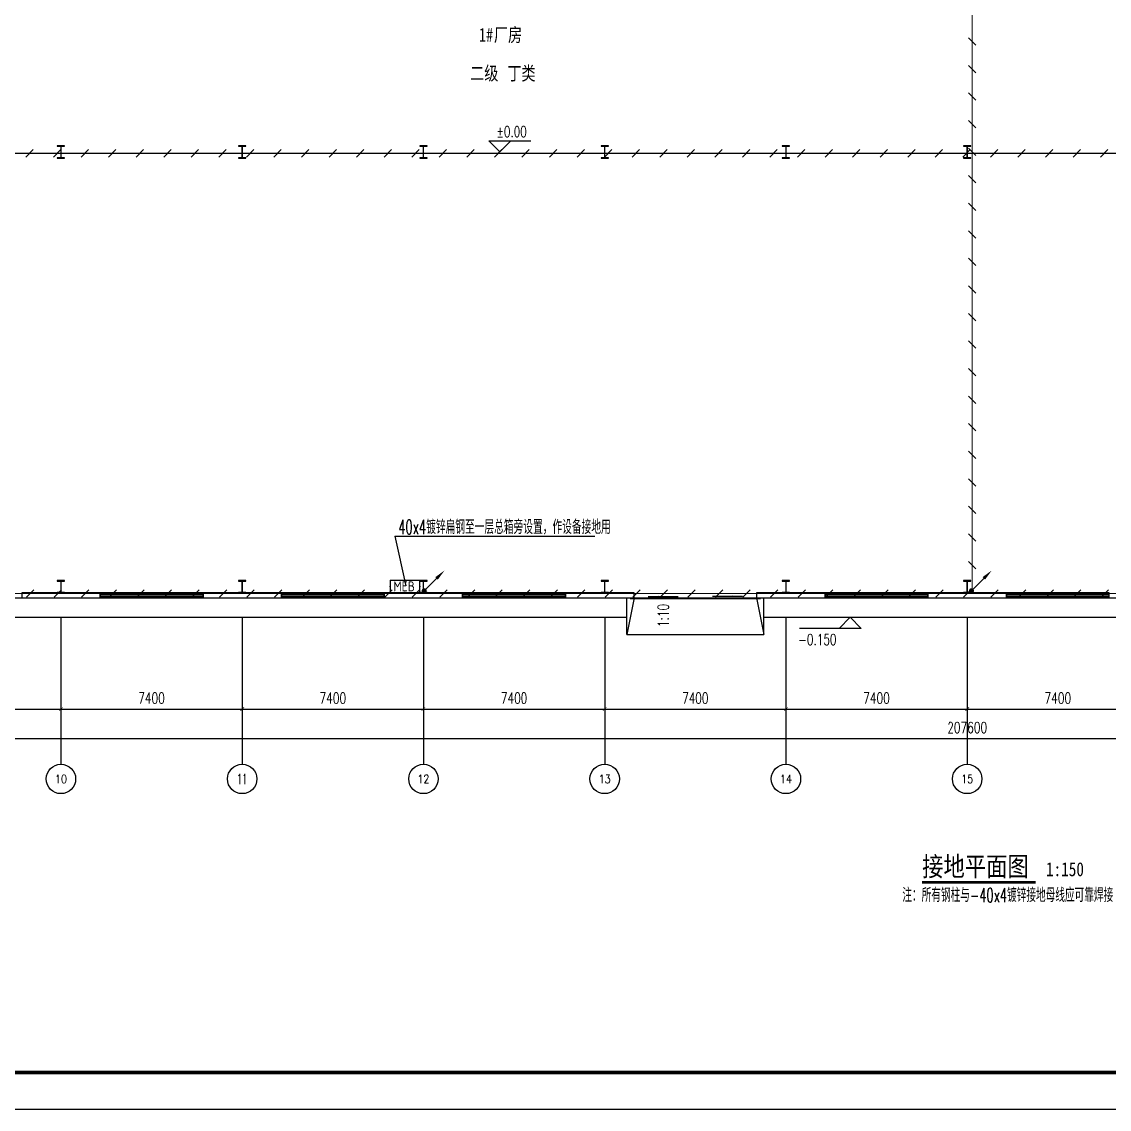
# Model space of a CAD drawing. Extents: x 1751103 to 2598738, y -609732 to 659428.
# Drawn here: x 2172848 to 2217248, y -260180 to -215775 of the extents above; entities that cross this region are included whole.
import ezdxf
from ezdxf.enums import TextEntityAlignment as Align

# ---------------------------------------------------------------- set-up
doc = ezdxf.new("R2010")
doc.units = 0
doc.header["$LTSCALE"] = 1000
doc.header["$MEASUREMENT"] = 0
doc.linetypes.add('CENTER2', pattern=[1.14, 0.75, -0.13, 0.13, -0.13])
doc.linetypes.add('CONTINOUS', pattern=[0])
doc.layers.get('0').update_dxf_attribs({"linetype": 'CONTINUOUS'})
doc.layers.get('DEFPOINTS').update_dxf_attribs({"linetype": 'CONTINUOUS'})
for name, color, linetype in [('AXIS', 3, 'CONTINUOUS'), ('AXIS_TEXT', 7, 'CONTINUOUS'), ('COLUMN', 99, 'CONTINUOUS'), ('DIM_ELEV', 3, 'CONTINUOUS'), ('DIM_SYMB', 3, 'CONTINUOUS'), ('EQUIP-箱柜', 3, 'CONTINUOUS'), ('GROUND', 2, 'CONTINUOUS'), ('LWIRE', 4, 'CONTINUOUS'), ('PUB_TEXT', 7, 'CONTINUOUS'), ('PUB_TITLE', 4, 'CONTINUOUS'), ('SHTLN', 4, 'CONTINUOUS'), ('STAIR', 2, 'CONTINUOUS'), ('TEL_LEAD', 3, 'CONTINUOUS'), ('TEL_SYMB', 3, 'CONTINUOUS'), ('TEL_TEXT', 7, 'CONTINUOUS'), ('WALL', 9, 'CONTINUOUS'), ('WINDOW', 99, 'CONTINUOUS'), ('WIRE-接地', 4, 'CONTINUOUS'), ('WIRE-照明', 1, 'CONTINUOUS')]:
    doc.layers.add(name, color=color, linetype=linetype)
doc.styles.add('_TCH_AXIS', font='COMPLEX', dxfattribs={"bigfont": 'GBCBIG'})
doc.styles.add('_TCH_DIM', font='SIMPLEX', dxfattribs={"bigfont": 'GBCBIG'})
doc.styles.add('COMPLEX', font='COMPLEX')
doc.styles.add('DIM_FONT', font='SIMPLEX', dxfattribs={"width": 0.7, "bigfont": 'GBCBIG'})
doc.styles.get("Standard").update_dxf_attribs({"font": 'gbenor.shx', "bigfont": 'gbcbig.shx'})
doc.styles.add('STY53', font='COMPLEX', dxfattribs={"width": 0.6, "bigfont": 'HZTXT'})
doc.styles.add('图签黑体', font='simhei.ttf', dxfattribs={"width": 0.75})
doc.styles.add('新宋体', font='', dxfattribs={"width": 0.8})
doc.styles.get('新宋体').set_extended_font_data('NSimSun')
doc.dimstyles.new('DIMN150', dxfattribs={"dimscale": 1.5, "dimtxt": 300, "dimasz": 100, "dimexe": 250, "dimexo": 300, "dimgap": 150, "dimtad": 1, "dimdec": 0, "dimzin": 0, "dimtxsty": 'DIM_FONT', "dimblk": 'ARCHTICK', "dimcen": 0.09, "dimclrt": 7, "dimazin": 3, "dimtfac": 1, "dimtdec": 0, "dimtix": 1, "dimtmove": 0, "dimatfit": 3, "dimtolj": 1, "dimtzin": 0})

# ---------------------------------------------------------------- blocks, each defined once
blk = doc.blocks.new('$WINLIB2D$00000001')
for p, q in [((-0.5, 0.5), (0.5, 0.5)), ((-0.5, 0.5), (-0.5, -0.5)), ((0.5, -0.5), (0.5, 0.5)), ((0.5, 0.167), (-0.5, 0.167)), ((0.5, -0.167), (-0.5, -0.167)), ((-0.5, -0.5), (0.5, -0.5))]:
    blk.add_line(p, q)
blk = doc.blocks.new('$DORLIB2D$00000130')
at = {"color": 0, "linetype": 'CONTINUOUS'}
for p, q in [((-0.5333, 0.6601), (-0.5333, 0.5127)), ((0, 0.6601), (-0.5333, 0.6601)), ((0, 0.5127), (0, 0.6601)), ((0.5333, 0.6601), (0, 0.6601)), ((0.5333, 0.6601), (0.5333, 0.5127)), ((0, 0.5127), (-0.5333, 0.5127)), ((0.5333, 0.5127), (0, 0.5127)), ((-0.3853, 0.2694), (-0.1396, 0.2694)), ((-0.3853, 0.2694), (-0.2999, 0.2144)), ((-0.2999, 0.2144), (-0.2999, 0.2694)), ((0.3853, 0.2694), (0.1396, 0.2694)), ((0.2999, 0.2144), (0.2999, 0.2694)), ((0.3853, 0.2694), (0.2999, 0.2144))]:
    blk.add_line(p, q, dxfattribs=at)
blk = doc.blocks.new('_AXISO')
blk.add_circle((0, 0), 0.5)
at = {"layer": 'AXIS_TEXT', "style": 'COMPLEX', "width": 1.041667}
blk.add_attdef('A', text='', height=0.56, dxfattribs=at).set_placement((-0.25, -0.28), (0.25, -0.28), align=Align.FIT)
blk = doc.blocks.new('_ARCHTICK')
at = {"color": 0, "linetype": 'BYBLOCK', "const_width": 0.15}
blk.add_lwpolyline([(-0.5, -0.5), (0.5, 0.5)], dxfattribs=at)
blk = doc.blocks.new('*D46')
at = {"layer": 'AXIS', "color": 0}
for p, q in [((2107648, 43042), (2107648, 38167)), ((2315248, 43042), (2315248, 38167)), ((2107648, 38542), (2315248, 38542))]:
    blk.add_line(p, q, dxfattribs=at)
at = {"layer": 'DEFPOINTS', "color": 0}
for p in [(2107648, 43492), (2315248, 43492), (2315248, 38542)]:
    blk.add_point(p, dxfattribs=at)
at = {"layer": 'AXIS', "color": 0, "xscale": 150, "yscale": 150, "zscale": 150, "rotation": 180}
blk.add_blockref('_ARCHTICK', (2107648, 38542), dxfattribs=at)
at = {"layer": 'AXIS', "color": 0, "xscale": 150, "yscale": 150, "zscale": 150}
blk.add_blockref('_ARCHTICK', (2315248, 38542), dxfattribs=at)
at = {"layer": 'AXIS', "color": 7, "insert": (2211448, 38992), "char_height": 450, "attachment_point": 5, "style": 'DIM_FONT'}
blk.add_mtext('\\A1;207600', dxfattribs=at)
blk = doc.blocks.new('*D56')
at = {"layer": 'AXIS', "color": 0}
for p, q in [((2167048, 43042), (2167048, 39367)), ((2174448, 43042), (2174448, 39367)), ((2167048, 39742), (2174448, 39742))]:
    blk.add_line(p, q, dxfattribs=at)
at = {"layer": 'DEFPOINTS', "color": 0}
for p in [(2167048, 43492), (2174448, 43492), (2174448, 39742)]:
    blk.add_point(p, dxfattribs=at)
at = {"layer": 'AXIS', "color": 0, "xscale": 150, "yscale": 150, "zscale": 150, "rotation": 180}
blk.add_blockref('_ARCHTICK', (2167048, 39742), dxfattribs=at)
at = {"layer": 'AXIS', "color": 0, "xscale": 150, "yscale": 150, "zscale": 150}
blk.add_blockref('_ARCHTICK', (2174448, 39742), dxfattribs=at)
at = {"layer": 'AXIS', "color": 7, "insert": (2170748, 40192), "char_height": 450, "attachment_point": 5, "style": 'DIM_FONT'}
blk.add_mtext('\\A1;7400', dxfattribs=at)
blk = doc.blocks.new('*D57')
at = {"layer": 'AXIS', "color": 0}
for p, q in [((2174448, 43042), (2174448, 39367)), ((2181848, 43042), (2181848, 39367)), ((2174448, 39742), (2181848, 39742))]:
    blk.add_line(p, q, dxfattribs=at)
at = {"layer": 'DEFPOINTS', "color": 0}
for p in [(2174448, 43492), (2181848, 43492), (2181848, 39742)]:
    blk.add_point(p, dxfattribs=at)
at = {"layer": 'AXIS', "color": 0, "xscale": 150, "yscale": 150, "zscale": 150, "rotation": 180}
blk.add_blockref('_ARCHTICK', (2174448, 39742), dxfattribs=at)
at = {"layer": 'AXIS', "color": 0, "xscale": 150, "yscale": 150, "zscale": 150}
blk.add_blockref('_ARCHTICK', (2181848, 39742), dxfattribs=at)
at = {"layer": 'AXIS', "color": 7, "insert": (2178148, 40192), "char_height": 450, "attachment_point": 5, "style": 'DIM_FONT'}
blk.add_mtext('\\A1;7400', dxfattribs=at)
blk = doc.blocks.new('*D58')
at = {"layer": 'AXIS', "color": 0}
for p, q in [((2181848, 43042), (2181848, 39367)), ((2189248, 43042), (2189248, 39367)), ((2181848, 39742), (2189248, 39742))]:
    blk.add_line(p, q, dxfattribs=at)
at = {"layer": 'DEFPOINTS', "color": 0}
for p in [(2181848, 43492), (2189248, 43492), (2189248, 39742)]:
    blk.add_point(p, dxfattribs=at)
at = {"layer": 'AXIS', "color": 0, "xscale": 150, "yscale": 150, "zscale": 150, "rotation": 180}
blk.add_blockref('_ARCHTICK', (2181848, 39742), dxfattribs=at)
at = {"layer": 'AXIS', "color": 0, "xscale": 150, "yscale": 150, "zscale": 150}
blk.add_blockref('_ARCHTICK', (2189248, 39742), dxfattribs=at)
at = {"layer": 'AXIS', "color": 7, "insert": (2185548, 40192), "char_height": 450, "attachment_point": 5, "style": 'DIM_FONT'}
blk.add_mtext('\\A1;7400', dxfattribs=at)
blk = doc.blocks.new('*D59')
at = {"layer": 'AXIS', "color": 0}
for p, q in [((2189248, 43042), (2189248, 39367)), ((2196648, 43042), (2196648, 39367)), ((2189248, 39742), (2196648, 39742))]:
    blk.add_line(p, q, dxfattribs=at)
at = {"layer": 'DEFPOINTS', "color": 0}
for p in [(2189248, 43492), (2196648, 43492), (2196648, 39742)]:
    blk.add_point(p, dxfattribs=at)
at = {"layer": 'AXIS', "color": 0, "xscale": 150, "yscale": 150, "zscale": 150, "rotation": 180}
blk.add_blockref('_ARCHTICK', (2189248, 39742), dxfattribs=at)
at = {"layer": 'AXIS', "color": 0, "xscale": 150, "yscale": 150, "zscale": 150}
blk.add_blockref('_ARCHTICK', (2196648, 39742), dxfattribs=at)
at = {"layer": 'AXIS', "color": 7, "insert": (2192948, 40192), "char_height": 450, "attachment_point": 5, "style": 'DIM_FONT'}
blk.add_mtext('\\A1;7400', dxfattribs=at)
blk = doc.blocks.new('*D60')
at = {"layer": 'AXIS', "color": 0}
for p, q in [((2196648, 43042), (2196648, 39367)), ((2204048, 43042), (2204048, 39367)), ((2196648, 39742), (2204048, 39742))]:
    blk.add_line(p, q, dxfattribs=at)
at = {"layer": 'DEFPOINTS', "color": 0}
for p in [(2196648, 43492), (2204048, 43492), (2204048, 39742)]:
    blk.add_point(p, dxfattribs=at)
at = {"layer": 'AXIS', "color": 0, "xscale": 150, "yscale": 150, "zscale": 150, "rotation": 180}
blk.add_blockref('_ARCHTICK', (2196648, 39742), dxfattribs=at)
at = {"layer": 'AXIS', "color": 0, "xscale": 150, "yscale": 150, "zscale": 150}
blk.add_blockref('_ARCHTICK', (2204048, 39742), dxfattribs=at)
at = {"layer": 'AXIS', "color": 7, "insert": (2200348, 40192), "char_height": 450, "attachment_point": 5, "style": 'DIM_FONT'}
blk.add_mtext('\\A1;7400', dxfattribs=at)
blk = doc.blocks.new('*D61')
at = {"layer": 'AXIS', "color": 0}
for p, q in [((2204048, 43042), (2204048, 39367)), ((2211448, 43042), (2211448, 39367)), ((2204048, 39742), (2211448, 39742))]:
    blk.add_line(p, q, dxfattribs=at)
at = {"layer": 'DEFPOINTS', "color": 0}
for p in [(2204048, 43492), (2211448, 43492), (2211448, 39742)]:
    blk.add_point(p, dxfattribs=at)
at = {"layer": 'AXIS', "color": 0, "xscale": 150, "yscale": 150, "zscale": 150, "rotation": 180}
blk.add_blockref('_ARCHTICK', (2204048, 39742), dxfattribs=at)
at = {"layer": 'AXIS', "color": 0, "xscale": 150, "yscale": 150, "zscale": 150}
blk.add_blockref('_ARCHTICK', (2211448, 39742), dxfattribs=at)
at = {"layer": 'AXIS', "color": 7, "insert": (2207748, 40192), "char_height": 450, "attachment_point": 5, "style": 'DIM_FONT'}
blk.add_mtext('\\A1;7400', dxfattribs=at)
blk = doc.blocks.new('*D62')
at = {"layer": 'AXIS', "color": 0}
for p, q in [((2211448, 43042), (2211448, 39367)), ((2218848, 43042), (2218848, 39367)), ((2211448, 39742), (2218848, 39742))]:
    blk.add_line(p, q, dxfattribs=at)
at = {"layer": 'DEFPOINTS', "color": 0}
for p in [(2211448, 43492), (2218848, 43492), (2218848, 39742)]:
    blk.add_point(p, dxfattribs=at)
at = {"layer": 'AXIS', "color": 0, "xscale": 150, "yscale": 150, "zscale": 150, "rotation": 180}
blk.add_blockref('_ARCHTICK', (2211448, 39742), dxfattribs=at)
at = {"layer": 'AXIS', "color": 0, "xscale": 150, "yscale": 150, "zscale": 150}
blk.add_blockref('_ARCHTICK', (2218848, 39742), dxfattribs=at)
at = {"layer": 'AXIS', "color": 7, "insert": (2215148, 40192), "char_height": 450, "attachment_point": 5, "style": 'DIM_FONT'}
blk.add_mtext('\\A1;7400', dxfattribs=at)
blk = doc.blocks.new('$TELECSYS$00000008')
blk.add_line((0.4, 0.4), (-0.4, -0.4))
blk = doc.blocks.new('$EQUIP$00002700')
for p, q in [((-0.75, 0.6), (-0.75, 0)), ((0.75, 0.6), (-0.75, 0.6)), ((0.75, 0), (0.75, 0.6)), ((-0.75, 0), (0.75, 0))]:
    blk.add_line(p, q)
at = {"const_width": 0.04}
blk.add_lwpolyline([(-0.75, 0.6), (-0.75, 0), (0.75, 0), (0.75, 0.6), (-0.75, 0.6), (-0.75, 0)], dxfattribs=at)
for p in [(0, 0.6), (-0.75, 0.3), (0, 0), (0.75, 0.3)]:
    blk.add_point(p)
at = {"color": 7}
blk.add_attdef('$TEXT$', text='', height=0.5, dxfattribs=at).set_placement((0, 0.3), align=Align.MIDDLE_CENTER)
blk = doc.blocks.new('$TELECSYS$00000079')
for p, q in [((0.7, 0.7), (0, 0)), ((0.104, 0.104), (0.104, 0.104)), ((-0.104, -0.104), (-0.104, -0.104))]:
    blk.add_line(p, q)
at = {"const_width": 0.142}
blk.add_lwpolyline([(-0.071, 0, 1), (0.071, 0, 1)], format="xyb", close=True, dxfattribs=at)
blk.add_solid([(0.63, 0.77), (0.77, 0.63), (1.15, 1.15)])
at = {"width": 0.8, "flags": 9}
blk.add_attdef('A', (0, 0), '', height=0.00002, dxfattribs=at)
blk = doc.blocks.new('W2')
at = {"layer": 'AXIS', "color": 8}
for p, q in [((2174447.9, 43491.5), (2174447.9, 37491.5)), ((2181847.9, 43491.5), (2181847.9, 37491.5)), ((2189247.9, 43491.5), (2189247.9, 37491.5)), ((2196647.9, 43491.5), (2196647.9, 37491.5)), ((2204047.9, 43491.5), (2204047.9, 37491.5)), ((2211447.9, 43491.5), (2211447.9, 37491.5))]:
    blk.add_line(p, q, dxfattribs=at)
at = {"layer": 'COLUMN', "color": 8}
for p, q in [((2174597.9, 62741.5), (2174297.9, 62741.5)), ((2174297.9, 62741.5), (2174297.9, 62723.5)), ((2174297.9, 62723.5), (2174437.9, 62723.5)), ((2174437.9, 62723.5), (2174442.9, 62718.5)), ((2174442.9, 62718.5), (2174442.9, 62264.5)), ((2174452.9, 62718.5), (2174457.9, 62723.5)), ((2174452.9, 62264.5), (2174452.9, 62718.5)), ((2174457.9, 62723.5), (2174597.9, 62723.5)), ((2174597.9, 62723.5), (2174597.9, 62741.5)), ((2181997.9, 62741.5), (2181697.9, 62741.5)), ((2181697.9, 62741.5), (2181697.9, 62723.5)), ((2181697.9, 62723.5), (2181837.9, 62723.5)), ((2181837.9, 62723.5), (2181842.9, 62718.5)), ((2181842.9, 62718.5), (2181842.9, 62264.5)), ((2181852.9, 62718.5), (2181857.9, 62723.5)), ((2181852.9, 62264.5), (2181852.9, 62718.5)), ((2181857.9, 62723.5), (2181997.9, 62723.5)), ((2181997.9, 62723.5), (2181997.9, 62741.5)), ((2189397.9, 62741.5), (2189097.9, 62741.5)), ((2189097.9, 62741.5), (2189097.9, 62723.5)), ((2189097.9, 62723.5), (2189237.9, 62723.5)), ((2189237.9, 62723.5), (2189242.9, 62718.5)), ((2189242.9, 62718.5), (2189242.9, 62264.5)), ((2189252.9, 62718.5), (2189257.9, 62723.5)), ((2189252.9, 62264.5), (2189252.9, 62718.5)), ((2189257.9, 62723.5), (2189397.9, 62723.5)), ((2189397.9, 62723.5), (2189397.9, 62741.5)), ((2196797.9, 62741.5), (2196497.9, 62741.5)), ((2196497.9, 62741.5), (2196497.9, 62723.5)), ((2196497.9, 62723.5), (2196637.9, 62723.5)), ((2196637.9, 62723.5), (2196642.9, 62718.5)), ((2196642.9, 62718.5), (2196642.9, 62264.5)), ((2196652.9, 62718.5), (2196657.9, 62723.5)), ((2196652.9, 62264.5), (2196652.9, 62718.5)), ((2196657.9, 62723.5), (2196797.9, 62723.5)), ((2196797.9, 62723.5), (2196797.9, 62741.5)), ((2204197.9, 62741.5), (2203897.9, 62741.5)), ((2203897.9, 62741.5), (2203897.9, 62723.5)), ((2203897.9, 62723.5), (2204037.9, 62723.5)), ((2204037.9, 62723.5), (2204042.9, 62718.5)), ((2204042.9, 62718.5), (2204042.9, 62264.5)), ((2204052.9, 62718.5), (2204057.9, 62723.5)), ((2204052.9, 62264.5), (2204052.9, 62718.5)), ((2204057.9, 62723.5), (2204197.9, 62723.5)), ((2204197.9, 62723.5), (2204197.9, 62741.5)), ((2211597.9, 62741.5), (2211297.9, 62741.5)), ((2211297.9, 62741.5), (2211297.9, 62723.5)), ((2211297.9, 62723.5), (2211437.9, 62723.5)), ((2211437.9, 62723.5), (2211442.9, 62718.5)), ((2211442.9, 62718.5), (2211442.9, 62264.5)), ((2211452.9, 62718.5), (2211457.9, 62723.5)), ((2211452.9, 62264.5), (2211452.9, 62718.5)), ((2211457.9, 62723.5), (2211597.9, 62723.5)), ((2211597.9, 62723.5), (2211597.9, 62741.5)), ((2174437.9, 62259.5), (2174297.9, 62259.5)), ((2174297.9, 62259.5), (2174297.9, 62241.5)), ((2174297.9, 62241.5), (2174597.9, 62241.5)), ((2174442.9, 62264.5), (2174437.9, 62259.5)), ((2174457.9, 62259.5), (2174452.9, 62264.5)), ((2174597.9, 62259.5), (2174457.9, 62259.5)), ((2174597.9, 62241.5), (2174597.9, 62259.5)), ((2181837.9, 62259.5), (2181697.9, 62259.5)), ((2181697.9, 62259.5), (2181697.9, 62241.5)), ((2181697.9, 62241.5), (2181997.9, 62241.5)), ((2181842.9, 62264.5), (2181837.9, 62259.5)), ((2181857.9, 62259.5), (2181852.9, 62264.5)), ((2181997.9, 62259.5), (2181857.9, 62259.5)), ((2181997.9, 62241.5), (2181997.9, 62259.5)), ((2189237.9, 62259.5), (2189097.9, 62259.5)), ((2189097.9, 62259.5), (2189097.9, 62241.5)), ((2189097.9, 62241.5), (2189397.9, 62241.5)), ((2189242.9, 62264.5), (2189237.9, 62259.5)), ((2189257.9, 62259.5), (2189252.9, 62264.5)), ((2189397.9, 62259.5), (2189257.9, 62259.5)), ((2189397.9, 62241.5), (2189397.9, 62259.5)), ((2196637.9, 62259.5), (2196497.9, 62259.5)), ((2196497.9, 62259.5), (2196497.9, 62241.5)), ((2196497.9, 62241.5), (2196797.9, 62241.5)), ((2196642.9, 62264.5), (2196637.9, 62259.5)), ((2196657.9, 62259.5), (2196652.9, 62264.5)), ((2196797.9, 62259.5), (2196657.9, 62259.5)), ((2196797.9, 62241.5), (2196797.9, 62259.5)), ((2204037.9, 62259.5), (2203897.9, 62259.5)), ((2203897.9, 62259.5), (2203897.9, 62241.5)), ((2203897.9, 62241.5), (2204197.9, 62241.5)), ((2204042.9, 62264.5), (2204037.9, 62259.5)), ((2204057.9, 62259.5), (2204052.9, 62264.5)), ((2204197.9, 62259.5), (2204057.9, 62259.5)), ((2204197.9, 62241.5), (2204197.9, 62259.5)), ((2211437.9, 62259.5), (2211297.9, 62259.5)), ((2211297.9, 62259.5), (2211297.9, 62241.5)), ((2211297.9, 62241.5), (2211597.9, 62241.5)), ((2211442.9, 62264.5), (2211437.9, 62259.5)), ((2211457.9, 62259.5), (2211452.9, 62264.5)), ((2211597.9, 62259.5), (2211457.9, 62259.5)), ((2211597.9, 62241.5), (2211597.9, 62259.5)), ((2174597.9, 44991.5), (2174297.9, 44991.5)), ((2174297.9, 44991.5), (2174297.9, 44973.5)), ((2174297.9, 44973.5), (2174437.9, 44973.5)), ((2174437.9, 44973.5), (2174442.9, 44968.5)), ((2174442.9, 44968.5), (2174442.9, 44514.5)), ((2174452.9, 44968.5), (2174457.9, 44973.5)), ((2174452.9, 44514.5), (2174452.9, 44968.5)), ((2174457.9, 44973.5), (2174597.9, 44973.5)), ((2174597.9, 44973.5), (2174597.9, 44991.5)), ((2181997.9, 44991.5), (2181697.9, 44991.5)), ((2181697.9, 44991.5), (2181697.9, 44973.5)), ((2181697.9, 44973.5), (2181837.9, 44973.5)), ((2181837.9, 44973.5), (2181842.9, 44968.5)), ((2181842.9, 44968.5), (2181842.9, 44514.5)), ((2181852.9, 44968.5), (2181857.9, 44973.5)), ((2181852.9, 44514.5), (2181852.9, 44968.5)), ((2181857.9, 44973.5), (2181997.9, 44973.5)), ((2181997.9, 44973.5), (2181997.9, 44991.5)), ((2189397.9, 44991.5), (2189097.9, 44991.5)), ((2189097.9, 44991.5), (2189097.9, 44973.5)), ((2189097.9, 44973.5), (2189237.9, 44973.5)), ((2189237.9, 44973.5), (2189242.9, 44968.5)), ((2189242.9, 44968.5), (2189242.9, 44514.5)), ((2189252.9, 44968.5), (2189257.9, 44973.5)), ((2189252.9, 44514.5), (2189252.9, 44968.5)), ((2189257.9, 44973.5), (2189397.9, 44973.5)), ((2189397.9, 44973.5), (2189397.9, 44991.5)), ((2196797.9, 44991.5), (2196497.9, 44991.5)), ((2196497.9, 44991.5), (2196497.9, 44973.5)), ((2196497.9, 44973.5), (2196637.9, 44973.5)), ((2196637.9, 44973.5), (2196642.9, 44968.5)), ((2196642.9, 44968.5), (2196642.9, 44514.5)), ((2196652.9, 44968.5), (2196657.9, 44973.5)), ((2196652.9, 44514.5), (2196652.9, 44968.5)), ((2196657.9, 44973.5), (2196797.9, 44973.5)), ((2196797.9, 44973.5), (2196797.9, 44991.5)), ((2204197.9, 44991.5), (2203897.9, 44991.5)), ((2203897.9, 44991.5), (2203897.9, 44973.5)), ((2203897.9, 44973.5), (2204037.9, 44973.5)), ((2204037.9, 44973.5), (2204042.9, 44968.5)), ((2204042.9, 44968.5), (2204042.9, 44514.5)), ((2204052.9, 44968.5), (2204057.9, 44973.5)), ((2204052.9, 44514.5), (2204052.9, 44968.5)), ((2204057.9, 44973.5), (2204197.9, 44973.5)), ((2204197.9, 44973.5), (2204197.9, 44991.5)), ((2211597.9, 44991.5), (2211297.9, 44991.5)), ((2211297.9, 44991.5), (2211297.9, 44973.5)), ((2211297.9, 44973.5), (2211437.9, 44973.5)), ((2211437.9, 44973.5), (2211442.9, 44968.5)), ((2211442.9, 44968.5), (2211442.9, 44514.5)), ((2211452.9, 44968.5), (2211457.9, 44973.5)), ((2211452.9, 44514.5), (2211452.9, 44968.5)), ((2211457.9, 44973.5), (2211597.9, 44973.5)), ((2211597.9, 44973.5), (2211597.9, 44991.5)), ((2174437.9, 44509.5), (2174297.9, 44509.5)), ((2174297.9, 44509.5), (2174297.9, 44491.5)), ((2174297.9, 44491.5), (2174597.9, 44491.5)), ((2174442.9, 44514.5), (2174437.9, 44509.5)), ((2174457.9, 44509.5), (2174452.9, 44514.5)), ((2174597.9, 44509.5), (2174457.9, 44509.5)), ((2174597.9, 44491.5), (2174597.9, 44509.5)), ((2181837.9, 44509.5), (2181697.9, 44509.5)), ((2181697.9, 44509.5), (2181697.9, 44491.5)), ((2181697.9, 44491.5), (2181997.9, 44491.5)), ((2181842.9, 44514.5), (2181837.9, 44509.5)), ((2181857.9, 44509.5), (2181852.9, 44514.5)), ((2181997.9, 44509.5), (2181857.9, 44509.5)), ((2181997.9, 44491.5), (2181997.9, 44509.5)), ((2189237.9, 44509.5), (2189097.9, 44509.5)), ((2189097.9, 44509.5), (2189097.9, 44491.5)), ((2189097.9, 44491.5), (2189397.9, 44491.5)), ((2189242.9, 44514.5), (2189237.9, 44509.5)), ((2189257.9, 44509.5), (2189252.9, 44514.5)), ((2189397.9, 44509.5), (2189257.9, 44509.5)), ((2189397.9, 44491.5), (2189397.9, 44509.5)), ((2196637.9, 44509.5), (2196497.9, 44509.5)), ((2196497.9, 44509.5), (2196497.9, 44491.5)), ((2196497.9, 44491.5), (2196797.9, 44491.5)), ((2196642.9, 44514.5), (2196637.9, 44509.5)), ((2196657.9, 44509.5), (2196652.9, 44514.5)), ((2196797.9, 44509.5), (2196657.9, 44509.5)), ((2196797.9, 44491.5), (2196797.9, 44509.5)), ((2204037.9, 44509.5), (2203897.9, 44509.5)), ((2203897.9, 44509.5), (2203897.9, 44491.5)), ((2203897.9, 44491.5), (2204197.9, 44491.5)), ((2204042.9, 44514.5), (2204037.9, 44509.5)), ((2204057.9, 44509.5), (2204052.9, 44514.5)), ((2204197.9, 44509.5), (2204057.9, 44509.5)), ((2204197.9, 44491.5), (2204197.9, 44509.5)), ((2211437.9, 44509.5), (2211297.9, 44509.5)), ((2211297.9, 44509.5), (2211297.9, 44491.5)), ((2211297.9, 44491.5), (2211597.9, 44491.5)), ((2211442.9, 44514.5), (2211437.9, 44509.5)), ((2211457.9, 44509.5), (2211452.9, 44514.5)), ((2211597.9, 44509.5), (2211457.9, 44509.5)), ((2211597.9, 44491.5), (2211597.9, 44509.5))]:
    blk.add_line(p, q, dxfattribs=at)
at = {"layer": 'DIM_ELEV', "color": 8}
for p, q in [((2192365.7, 62491.5), (2191915.7, 62941.5)), ((2191915.7, 62941.5), (2193625.8, 62941.5)), ((2192365.7, 62491.5), (2192815.7, 62941.5)), ((2206665.3, 43491.5), (2206215.3, 43041.5)), ((2206665.3, 43491.5), (2207115.3, 43041.5)), ((2207115.3, 43041.5), (2204595.3, 43041.5))]:
    blk.add_line(p, q, dxfattribs=at)
at = {"layer": 'DIM_SYMB', "color": 8}
blk.add_lwpolyline([(2199419.3, 44041, 0, 0, 0), (2199419.3, 43517.5, 120, 0, 0), (2199419.3, 43067.5, 0, 0, 0)], format="xyseb", dxfattribs=at)
at = {"layer": 'GROUND', "color": 8}
for p, q in [((2121747.9, 44291.5), (2197547.9, 44291.5)), ((2203147.9, 44291.5), (2315247.9, 44291.5)), ((2121747.9, 43491.5), (2197547.9, 43491.5)), ((2203147.9, 43491.5), (2316047.9, 43491.5))]:
    blk.add_line(p, q, dxfattribs=at)
at = {"layer": 'STAIR', "color": 8}
for p, q in [((2197547.9, 42791.5), (2197547.9, 44291.5)), ((2197547.9, 44291.5), (2203147.9, 44291.5)), ((2197847.9, 44291.5), (2197547.9, 42791.5)), ((2202847.9, 44291.5), (2203147.9, 42791.5)), ((2203147.9, 42791.5), (2203147.9, 44291.5)), ((2197547.9, 42791.5), (2203147.9, 42791.5))]:
    blk.add_line(p, q, dxfattribs=at)
at = {"layer": 'WALL', "color": 8}
for p, q in [((2174297.9, 44491.5), (2172847.9, 44491.5)), ((2172847.9, 44491.5), (2172847.9, 44291.5)), ((2176047.9, 44491.5), (2174597.9, 44491.5)), ((2176047.9, 44291.5), (2176047.9, 44491.5)), ((2181697.9, 44491.5), (2180247.9, 44491.5)), ((2180247.9, 44491.5), (2180247.9, 44291.5)), ((2183447.9, 44491.5), (2181997.9, 44491.5)), ((2183447.9, 44291.5), (2183447.9, 44491.5)), ((2189097.9, 44491.5), (2187647.9, 44491.5)), ((2187647.9, 44491.5), (2187647.9, 44291.5)), ((2190847.9, 44491.5), (2189397.9, 44491.5)), ((2190847.9, 44291.5), (2190847.9, 44491.5)), ((2196497.9, 44491.5), (2195047.9, 44491.5)), ((2195047.9, 44491.5), (2195047.9, 44291.5)), ((2197847.9, 44491.5), (2196797.9, 44491.5)), ((2197847.9, 44291.5), (2197847.9, 44491.5)), ((2203897.9, 44491.5), (2202847.9, 44491.5)), ((2202847.9, 44491.5), (2202847.9, 44291.5)), ((2205647.9, 44491.5), (2204197.9, 44491.5)), ((2205647.9, 44291.5), (2205647.9, 44491.5)), ((2211297.9, 44491.5), (2209847.9, 44491.5)), ((2209847.9, 44491.5), (2209847.9, 44291.5)), ((2213047.9, 44491.5), (2211597.9, 44491.5)), ((2213047.9, 44291.5), (2213047.9, 44491.5)), ((2172847.9, 44291.5), (2174447.9, 44291.5)), ((2174447.9, 44291.5), (2176047.9, 44291.5)), ((2180247.9, 44291.5), (2181847.9, 44291.5)), ((2181847.9, 44291.5), (2183447.9, 44291.5)), ((2187647.9, 44291.5), (2189247.9, 44291.5)), ((2189247.9, 44291.5), (2190847.9, 44291.5)), ((2195047.9, 44291.5), (2196647.9, 44291.5)), ((2196647.9, 44291.5), (2197847.9, 44291.5)), ((2202847.9, 44291.5), (2204047.9, 44291.5)), ((2204047.9, 44291.5), (2205647.9, 44291.5)), ((2209847.9, 44291.5), (2211447.9, 44291.5)), ((2211447.9, 44291.5), (2213047.9, 44291.5))]:
    blk.add_line(p, q, dxfattribs=at)
at = {"layer": 'AXIS', "color": 8}
ref = blk.add_blockref('_AXISO', (2174447.9, 36891.5), dxfattribs=dict(at, xscale=1200, yscale=1200, zscale=1200))
ref.add_attrib('A', '10', dxfattribs={"layer": 'AXIS_TEXT', "color": 8, "height": 340.8, "style": '_TCH_AXIS', "width": 1.034483}).set_placement((2174204.4, 36721.1), (2174691.3, 36721.1), align=Align.FIT)
ref = blk.add_blockref('_AXISO', (2181847.9, 36891.5), dxfattribs=dict(at, xscale=1200, yscale=1200, zscale=1200))
ref.add_attrib('A', '11', dxfattribs={"layer": 'AXIS_TEXT', "color": 8, "height": 415.09, "style": '_TCH_AXIS', "width": 0.875}).set_placement((2181640.3, 36684), (2182055.4, 36684), align=Align.FIT)
ref = blk.add_blockref('_AXISO', (2189247.9, 36891.5), dxfattribs=dict(at, xscale=1200, yscale=1200, zscale=1200))
ref.add_attrib('A', '12', dxfattribs={"layer": 'AXIS_TEXT', "color": 8, "height": 340.8, "style": '_TCH_AXIS', "width": 1.034483}).set_placement((2189004.4, 36721.1), (2189491.3, 36721.1), align=Align.FIT)
ref = blk.add_blockref('_AXISO', (2196647.9, 36891.5), dxfattribs=dict(at, xscale=1200, yscale=1200, zscale=1200))
ref.add_attrib('A', '13', dxfattribs={"layer": 'AXIS_TEXT', "color": 8, "height": 340.8, "style": '_TCH_AXIS', "width": 1.034483}).set_placement((2196404.4, 36721.1), (2196891.3, 36721.1), align=Align.FIT)
ref = blk.add_blockref('_AXISO', (2204047.9, 36891.5), dxfattribs=dict(at, xscale=1200, yscale=1200, zscale=1200))
ref.add_attrib('A', '14', dxfattribs={"layer": 'AXIS_TEXT', "color": 8, "height": 333.98, "style": '_TCH_AXIS'}).set_placement((2203801.4, 36724.5), (2204294.4, 36724.5), align=Align.FIT)
ref = blk.add_blockref('_AXISO', (2211447.9, 36891.5), dxfattribs=dict(at, xscale=1200, yscale=1200, zscale=1200))
ref.add_attrib('A', '15', dxfattribs={"layer": 'AXIS_TEXT', "color": 8, "height": 340.8, "style": '_TCH_AXIS', "width": 1.034483}).set_placement((2211204.4, 36721.1), (2211691.3, 36721.1), align=Align.FIT)
at = {"layer": 'WINDOW', "color": 8, "yscale": 200, "rotation": 180}
for name, p, xscale, zscale in [('$WINLIB2D$00000001', (2178147.9, 44391.5), 4200, 4200), ('$WINLIB2D$00000001', (2185547.9, 44391.5), 4200, 4200), ('$WINLIB2D$00000001', (2192947.9, 44391.5), 4200, 4200), ('$WINLIB2D$00000001', (2207747.9, 44391.5), 4200, 4200), ('$WINLIB2D$00000001', (2215147.9, 44391.5), 4200, 4200), ('$DORLIB2D$00000130', (2200347.9, 44391.5), 5000, 5000)]:
    blk.add_blockref(name, p, dxfattribs=dict(at, xscale=xscale, zscale=zscale))
at = {"layer": 'PUB_TEXT', "color": 8, "style": '图签黑体', "width": 0.75}
for s, p in [('1#', (2191518.8, 66996.2)), ('厂房', (2192126.4, 66996.2)), ('二级', (2191154.7, 65423.2)), ('丁类', (2192673.7, 65423.2))]:
    blk.add_text(s, height=563.29, dxfattribs=at).set_placement(p)
at = {"layer": 'PUB_TEXT', "color": 7, "style": '_TCH_DIM', "width": 0.705882}
for s, p in [('%%P0.00', (2192230.8, 63099)), ('-0.150', (2204550.3, 42359))]:
    blk.add_text(s, height=446.25, dxfattribs=at).set_placement(p)
at = {"layer": 'PUB_TEXT', "color": 8, "style": '_TCH_DIM', "width": 0.705882}
blk.add_text('1:10', height=446.25, rotation=90, dxfattribs=at).set_placement((2199261.8, 43096.7))
at = {"layer": 'AXIS', "color": 8}
for p1, p2, distance, picture, middle in [((2107647.9, 43491.5), (2315247.9, 43491.5), -4950, '*D46', (2211447.9, 38991.5)), ((2167047.9, 43491.5), (2174447.9, 43491.5), -3750, '*D56', (2170747.9, 40191.5)), ((2174447.9, 43491.5), (2181847.9, 43491.5), -3750, '*D57', (2178147.9, 40191.5)), ((2181847.9, 43491.5), (2189247.9, 43491.5), -3750, '*D58', (2185547.9, 40191.5)), ((2189247.9, 43491.5), (2196647.9, 43491.5), -3750, '*D59', (2192947.9, 40191.5)), ((2196647.9, 43491.5), (2204047.9, 43491.5), -3750, '*D60', (2200347.9, 40191.5)), ((2204047.9, 43491.5), (2211447.9, 43491.5), -3750, '*D61', (2207747.9, 40191.5)), ((2211447.9, 43491.5), (2218847.9, 43491.5), -3750, '*D62', (2215147.9, 40191.5))]:
    dim = blk.add_aligned_dim(p1=p1, p2=p2, distance=distance, dimstyle='DIMN150', dxfattribs=at)
    dim.commit()
    dim.dimension.update_dxf_attribs({"geometry": picture, "text_midpoint": middle})

msp = doc.modelspace()

# ---------------------------------------------------------------- linework, layer by layer
at = {"layer": 'PUB_TITLE'}
msp.add_lwpolyline([(2088595, -260180), (2340895, -260180), (2340895, -171080), (2088595, -171080)], close=True, dxfattribs=at)
at = {"layer": 'PUB_TITLE', "const_width": 150}
msp.add_lwpolyline([(2092345, -258680), (2339395, -258680), (2339395, -172580), (2092345, -172580)], close=True, dxfattribs=at)
at = {"layer": 'TEL_LEAD'}
for q in [(2196249, -236779), (2188528, -238804)]:
    msp.add_line((2188084, -236779), q, dxfattribs=at)
at = {"layer": 'TEL_SYMB', "color": 1, "const_width": 105}
msp.add_lwpolyline([(2209609, -250918), (2214245, -250918)], dxfattribs=at)
at = {"layer": 'WIRE-接地', "linetype": 'CENTER2', "const_width": 45}
for points in [[(2107820, -191066), (2211647, -191066), (2211647, -203042), (2315090, -203042), (2315090, -239125), (2107792, -239125), (2107792, -191067)], [(2211647, -203042), (2211647, -239125)], [(2107792, -221148), (2315048, -221148)]]:
    msp.add_lwpolyline(points, dxfattribs=at)

# ---------------------------------------------------------------- block references
msp.add_blockref('W2', (0, -283585))
at = {"layer": 'EQUIP-箱柜', "linetype": 'CONTINOUS'}
ref = msp.add_blockref('$EQUIP$00002700', (2188491, -239075), dxfattribs=dict(at, xscale=808.7040000001434, yscale=808.7039999997942, zscale=808.704))
ref.add_attrib('$TEXT$', 'MEB', dxfattribs={"layer": '0', "color": 7, "height": 404.4}).set_placement((2188460, -238830), align=Align.MIDDLE_CENTER)
at = {"layer": 'LWIRE', "xscale": 720, "yscale": 720, "zscale": 720}
for p in [(2189280, -239008), (2211622, -239008)]:
    msp.add_blockref('$TELECSYS$00000079', p, dxfattribs=at)
at = {"layer": 'SHTLN', "xscale": 375, "yscale": 375, "zscale": 375}
for p, rotation in [((2211647, -216583), 270), ((2211647, -217708), 270), ((2211647, -218833), 270), ((2211647, -219958), 270), ((2173170, -221148), 359.9999999997628), ((2174295, -221148), 359.9999999997628), ((2175420, -221148), 359.9999999997628), ((2176545, -221148), 359.9999999997628), ((2177670, -221148), 359.9999999997628), ((2178795, -221148), 359.9999999997628), ((2179920, -221148), 359.9999999997628), ((2181045, -221148), 359.9999999997628), ((2182170, -221148), 359.9999999997628), ((2183295, -221148), 359.9999999997628), ((2184420, -221148), 359.9999999997628), ((2185545, -221148), 359.9999999997628), ((2186670, -221148), 359.9999999997628), ((2187795, -221148), 359.9999999997628), ((2188920, -221148), 359.9999999997628), ((2190045, -221148), 359.9999999997628), ((2191170, -221148), 359.9999999997628), ((2192295, -221148), 359.9999999997628), ((2193420, -221148), 359.9999999997628), ((2194545, -221148), 359.9999999997628), ((2195670, -221148), 359.9999999997628), ((2196795, -221148), 359.9999999997628), ((2197920, -221148), 359.9999999997628), ((2199045, -221148), 359.9999999997628), ((2200170, -221148), 359.9999999997628), ((2201295, -221148), 359.9999999997628), ((2202420, -221148), 359.9999999997628), ((2203545, -221148), 359.9999999997628), ((2204670, -221148), 359.9999999997628), ((2205795, -221148), 359.9999999997628), ((2206920, -221148), 359.9999999997628), ((2208045, -221148), 359.9999999997628), ((2209170, -221148), 359.9999999997628), ((2210295, -221148), 359.9999999997628), ((2211420, -221148), 359.9999999997628), ((2211647, -221083), 270), ((2212545, -221148), 359.9999999997628), ((2213670, -221148), 359.9999999997628), ((2214795, -221148), 359.9999999997628), ((2215920, -221148), 359.9999999997628), ((2217045, -221148), 359.9999999997628), ((2211647, -222208), 270), ((2211647, -223333), 270), ((2211647, -224458), 270), ((2211647, -225583), 270), ((2211647, -226708), 270), ((2211647, -227833), 270), ((2211647, -228958), 270), ((2211647, -230083), 270), ((2211647, -231208), 270), ((2211647, -232333), 270), ((2211647, -233458), 270), ((2211647, -234583), 270), ((2211647, -235708), 270), ((2211647, -236833), 270), ((2211647, -237958), 270), ((2173191, -239125), 180), ((2174316, -239125), 180), ((2175441, -239125), 180), ((2176566, -239125), 180), ((2177691, -239125), 180), ((2178816, -239125), 180), ((2179941, -239125), 180), ((2181066, -239125), 180), ((2182191, -239125), 180), ((2183316, -239125), 180), ((2184441, -239125), 180), ((2185566, -239125), 180), ((2186691, -239125), 180), ((2187816, -239125), 180), ((2188941, -239125), 180), ((2190066, -239125), 180), ((2191191, -239125), 180), ((2192316, -239125), 180), ((2193441, -239125), 180), ((2194566, -239125), 180), ((2195691, -239125), 180), ((2196816, -239125), 180), ((2197941, -239125), 180), ((2199066, -239125), 180), ((2200191, -239125), 180), ((2201316, -239125), 180), ((2202441, -239125), 180), ((2203566, -239125), 180), ((2204691, -239125), 180), ((2205816, -239125), 180), ((2206941, -239125), 180), ((2208066, -239125), 180), ((2209191, -239125), 180), ((2210316, -239125), 180), ((2211441, -239125), 180), ((2212566, -239125), 180), ((2213691, -239125), 180), ((2214816, -239125), 180), ((2215941, -239125), 180), ((2217066, -239125), 180)]:
    msp.add_blockref('$TELECSYS$00000008', p, dxfattribs=dict(at, rotation=rotation))

# ---------------------------------------------------------------- texts
at = {"layer": 'PUB_TEXT', "color": 3, "ltscale": 10, "style": 'STY53', "width": 0.6}
msp.add_text('注：所有钢柱与-40x4镀锌接地母线应可靠焊接', height=571.54, dxfattribs=at).set_placement((2208799, -251720))
at = {"layer": 'TEL_TEXT', "color": 1, "style": '新宋体', "width": 0.8}
for s, height, p in [('接地平面图', 797.5, (2209609, -250664)), ('1:150', 569.6, (2214665, -250664))]:
    msp.add_text(s, height=height, dxfattribs=at).set_placement(p)
at = {"layer": 'WIRE-照明', "color": 3, "linetype": 'CONTINUOUS', "style": 'STY53', "width": 0.6}
msp.add_text('40x4镀锌扁钢至一层总箱旁设置，作设备接地用', height=574.8, dxfattribs=at).set_placement((2188220, -236693))

doc.saveas('drawing.dxf')
